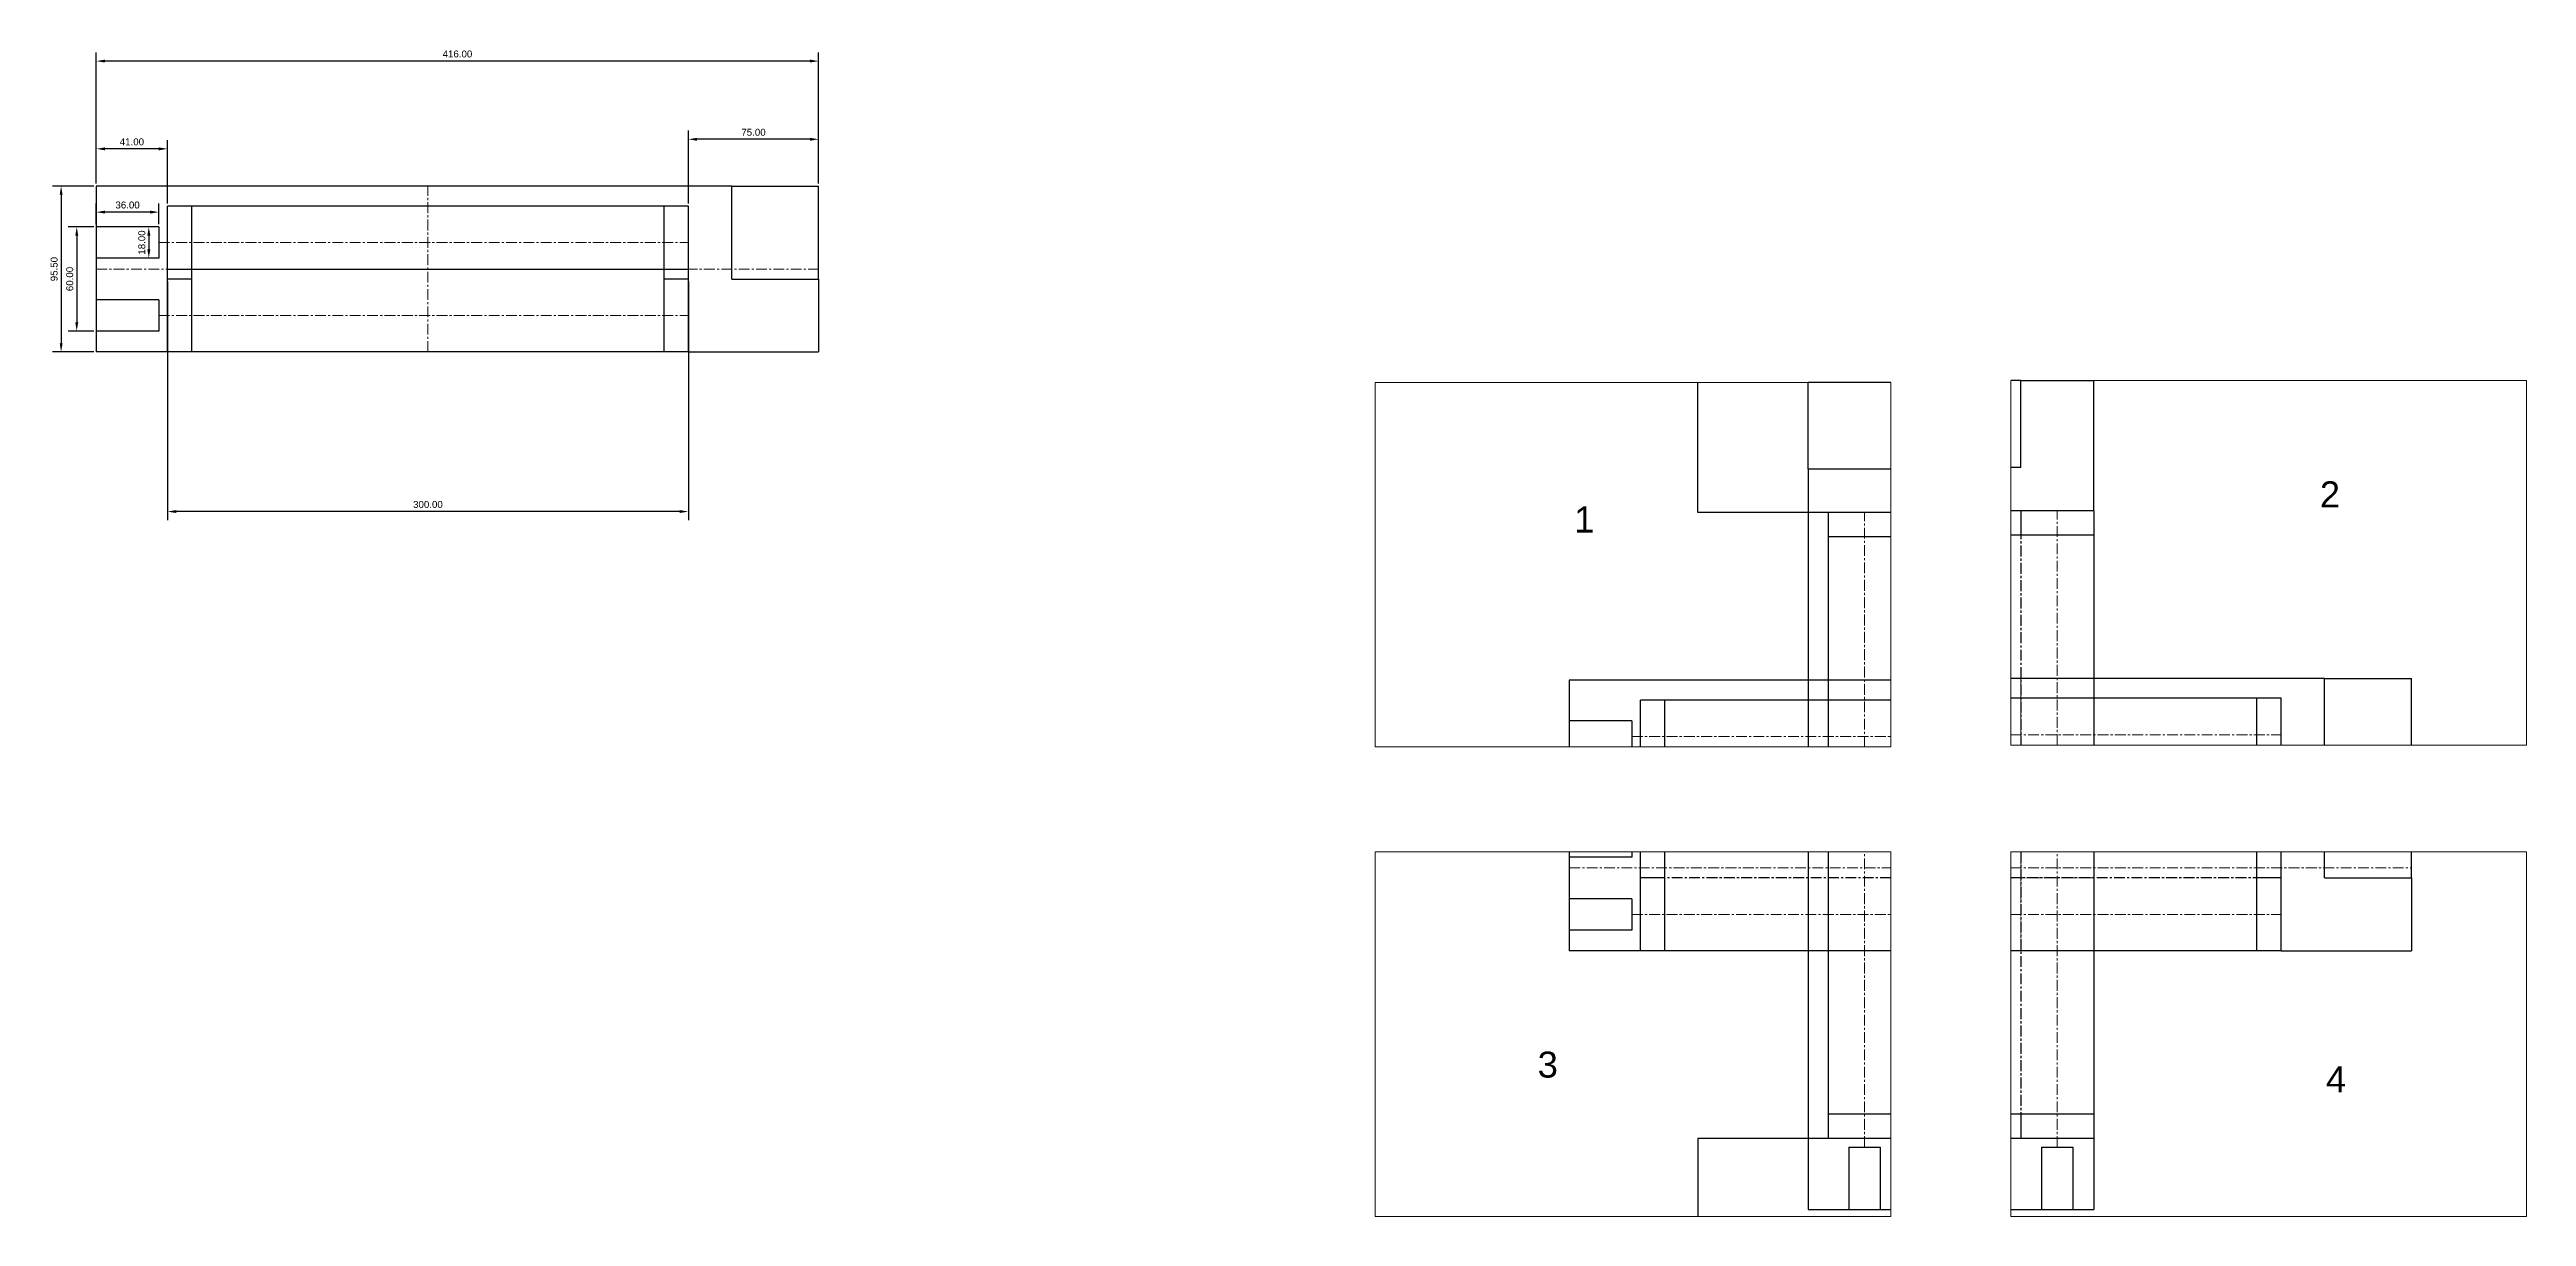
# Model space of a CAD drawing. Header units: inches. Extents: x -2202 to 2020, y -1586 to 1671.
# Drawn here: x 593 to 2020, y -1586 to -914 of the extents above; entities that cross this region are included whole.
import ezdxf

# ---------------------------------------------------------------- set-up
doc = ezdxf.new("R2010")
doc.units = ezdxf.units.IN
doc.header["$LTSCALE"] = 5
doc.header["$MEASUREMENT"] = 0
doc.linetypes.add('CENTER', pattern=[2, 1.25, -0.25, 0.25, -0.25])
doc.styles.get("Standard").update_dxf_attribs({"font": 'arial.ttf'})
doc.dimstyles.get("Standard").update_dxf_attribs({"dimtxt": 4, "dimasz": 5, "dimexe": 5, "dimexo": 1.5, "dimgap": 2, "dimtad": 1, "dimtoh": 1, "dimzin": 0, "dimdsep": 46, "dimtxsty": 'Standard', "dimcen": 0, "dimadec": 0, "dimazin": 0, "dimtfac": 1, "dimtofl": 0, "dimtmove": 0, "dimatfit": 3, "dimfxl": 1, "dimtolj": 1, "dimtzin": 0, "dimarcsym": 0})

# ---------------------------------------------------------------- blocks, each defined once
blk = doc.blocks.new('*D135')
at = {"color": 0, "linetype": 'Continuous', "lineweight": -2, "transparency": 16777216}
for p, q in [((620.2, -1014.2), (620.2, -1002.2)), ((651.2, -1007.2), (625.2, -1007.2)), ((656.2, -1014.2), (656.2, -1002.2))]:
    blk.add_line(p, q, dxfattribs=at)
at = {"color": 0, "linetype": 'Continuous', "lineweight": 25, "transparency": 16777216}
for points in [[(625.2, -1006.3), (625.2, -1008), (620.2, -1007.2)], [(651.2, -1006.3), (651.2, -1008), (656.2, -1007.2)]]:
    blk.add_solid(points, dxfattribs=at)
at = {"layer": 'Defpoints', "color": 0, "linetype": 'Continuous', "lineweight": 25, "transparency": 16777216}
for p in [(620.2, -1007.2), (620.2, -1015.7), (656.2, -1015.7)]:
    blk.add_point(p, dxfattribs=at)
at = {"color": 0, "linetype": 'Continuous', "lineweight": 0, "transparency": 16777216, "insert": (638.2, -1003.1), "char_height": 4, "attachment_point": 5}
blk.add_mtext('\\A1;36.00', dxfattribs=at)
blk = doc.blocks.new('*D136')
at = {"color": 0, "linetype": 'Continuous', "lineweight": -2, "transparency": 16777216}
for p, q in [((618.7, -1015.7), (603.9, -1015.7)), ((608.9, -1020.7), (608.9, -1070.7)), ((618.7, -1075.7), (603.9, -1075.7))]:
    blk.add_line(p, q, dxfattribs=at)
at = {"color": 0, "linetype": 'Continuous', "lineweight": 25, "transparency": 16777216}
for points in [[(608.1, -1020.7), (609.8, -1020.7), (608.9, -1015.7)], [(608.1, -1070.7), (609.8, -1070.7), (608.9, -1075.7)]]:
    blk.add_solid(points, dxfattribs=at)
at = {"layer": 'Defpoints', "color": 0, "linetype": 'Continuous', "lineweight": 25, "transparency": 16777216}
for p in [(620.2, -1015.7), (608.9, -1075.7), (620.2, -1075.7)]:
    blk.add_point(p, dxfattribs=at)
at = {"color": 0, "linetype": 'Continuous', "lineweight": 0, "transparency": 16777216, "insert": (604.9, -1045.7), "char_height": 4, "attachment_point": 5, "rotation": 90}
blk.add_mtext('\\A1;60.00', dxfattribs=at)
blk = doc.blocks.new('*D137')
at = {"color": 0, "linetype": 'Continuous', "lineweight": -2, "transparency": 16777216}
for p, q in [((618.7, -992.2), (594.9, -992.2)), ((599.9, -997.2), (599.9, -1082.7)), ((618.7, -1087.7), (594.9, -1087.7))]:
    blk.add_line(p, q, dxfattribs=at)
at = {"color": 0, "linetype": 'Continuous', "lineweight": 25, "transparency": 16777216}
for points in [[(599.1, -997.2), (600.8, -997.2), (599.9, -992.2)], [(599.1, -1082.7), (600.8, -1082.7), (599.9, -1087.7)]]:
    blk.add_solid(points, dxfattribs=at)
at = {"layer": 'Defpoints', "color": 0, "linetype": 'Continuous', "lineweight": 25, "transparency": 16777216}
for p in [(620.2, -992.2), (599.9, -1087.7), (620.2, -1087.7)]:
    blk.add_point(p, dxfattribs=at)
at = {"color": 0, "linetype": 'Continuous', "lineweight": 0, "transparency": 16777216, "insert": (595.9, -1040), "char_height": 4, "attachment_point": 5, "rotation": 90}
blk.add_mtext('\\A1;95.50', dxfattribs=at)
blk = doc.blocks.new('*D138')
at = {"color": 0, "linetype": 'Continuous', "lineweight": -2, "transparency": 16777216}
for p, q in [((661.2, -1047.2), (661.2, -1184.7)), ((961.2, -1047.2), (961.2, -1184.7)), ((956.2, -1179.7), (666.2, -1179.7))]:
    blk.add_line(p, q, dxfattribs=at)
at = {"color": 0, "linetype": 'Continuous', "lineweight": 25, "transparency": 16777216}
for points in [[(666.2, -1178.8), (666.2, -1180.5), (661.2, -1179.7)], [(956.2, -1178.8), (956.2, -1180.5), (961.2, -1179.7)]]:
    blk.add_solid(points, dxfattribs=at)
at = {"layer": 'Defpoints', "color": 0, "linetype": 'Continuous', "lineweight": 25, "transparency": 16777216}
for p in [(661.2, -1045.7), (961.2, -1045.7), (661.2, -1179.7)]:
    blk.add_point(p, dxfattribs=at)
at = {"color": 0, "linetype": 'Continuous', "lineweight": 0, "transparency": 16777216, "insert": (811.2, -1175.6), "char_height": 4, "attachment_point": 5}
blk.add_mtext('\\A1;300.00', dxfattribs=at)
blk = doc.blocks.new('*D139')
at = {"color": 0, "linetype": 'Continuous', "lineweight": -2, "transparency": 16777216}
for p, q in [((654.7, -1015.7), (645.4, -1015.7)), ((650.4, -1020.7), (650.4, -1028.7)), ((654.7, -1033.7), (645.4, -1033.7))]:
    blk.add_line(p, q, dxfattribs=at)
at = {"color": 0, "linetype": 'Continuous', "lineweight": 25, "transparency": 16777216}
for points in [[(649.6, -1020.7), (651.3, -1020.7), (650.4, -1015.7)], [(649.6, -1028.7), (651.3, -1028.7), (650.4, -1033.7)]]:
    blk.add_solid(points, dxfattribs=at)
at = {"layer": 'Defpoints', "color": 0, "linetype": 'Continuous', "lineweight": 25, "transparency": 16777216}
for p in [(656.2, -1015.7), (650.4, -1033.7), (656.2, -1033.7)]:
    blk.add_point(p, dxfattribs=at)
at = {"color": 0, "linetype": 'Continuous', "lineweight": 0, "transparency": 16777216, "insert": (646.4, -1024.7), "char_height": 4, "attachment_point": 5, "rotation": 90}
blk.add_mtext('\\A1;18.00', dxfattribs=at)
blk = doc.blocks.new('*D140')
at = {"color": 0, "linetype": 'Continuous', "lineweight": -2, "transparency": 16777216}
for p, q in [((620.2, -990.7), (620.2, -915.2)), ((1031.2, -920.2), (625.2, -920.2)), ((1036.2, -990.7), (1036.2, -915.2))]:
    blk.add_line(p, q, dxfattribs=at)
at = {"color": 0, "linetype": 'Continuous', "lineweight": 25, "transparency": 16777216}
for points in [[(625.2, -919.3), (625.2, -921), (620.2, -920.2)], [(1031.2, -919.3), (1031.2, -921), (1036.2, -920.2)]]:
    blk.add_solid(points, dxfattribs=at)
at = {"layer": 'Defpoints', "color": 0, "linetype": 'Continuous', "lineweight": 25, "transparency": 16777216}
for p in [(620.2, -920.2), (620.2, -992.2), (1036.2, -992.2)]:
    blk.add_point(p, dxfattribs=at)
at = {"color": 0, "linetype": 'Continuous', "lineweight": 0, "transparency": 16777216, "insert": (828.2, -916.1), "char_height": 4, "attachment_point": 5}
blk.add_mtext('\\A1;416.00', dxfattribs=at)
blk = doc.blocks.new('*D142')
at = {"color": 0, "linetype": 'Continuous', "lineweight": -2, "transparency": 16777216}
for p, q in [((620.2, -990.7), (620.2, -965.7)), ((661.2, -1002.2), (661.2, -965.7)), ((656.2, -970.7), (625.2, -970.7))]:
    blk.add_line(p, q, dxfattribs=at)
at = {"color": 0, "linetype": 'Continuous', "lineweight": 25, "transparency": 16777216}
for points in [[(625.2, -969.9), (625.2, -971.6), (620.2, -970.7)], [(656.2, -969.9), (656.2, -971.6), (661.2, -970.7)]]:
    blk.add_solid(points, dxfattribs=at)
at = {"layer": 'Defpoints', "color": 0, "linetype": 'Continuous', "lineweight": 25, "transparency": 16777216}
for p in [(620.2, -970.7), (620.2, -992.2), (661.2, -1003.7)]:
    blk.add_point(p, dxfattribs=at)
at = {"color": 0, "linetype": 'Continuous', "lineweight": 25, "transparency": 16777216, "insert": (640.7, -966.7), "char_height": 4, "attachment_point": 5}
blk.add_mtext('\\A1;41.00', dxfattribs=at)
blk = doc.blocks.new('*D154')
at = {"color": 0, "linetype": 'Continuous', "lineweight": -2, "transparency": 16777216}
for p, q in [((961.2, -1002.2), (961.2, -960.2)), ((1031.2, -965.2), (966.2, -965.2)), ((1036.2, -990.7), (1036.2, -960.2))]:
    blk.add_line(p, q, dxfattribs=at)
at = {"color": 0, "linetype": 'Continuous', "lineweight": 25, "transparency": 16777216}
for points in [[(966.2, -964.4), (966.2, -966.1), (961.2, -965.2)], [(1031.2, -964.4), (1031.2, -966.1), (1036.2, -965.2)]]:
    blk.add_solid(points, dxfattribs=at)
at = {"layer": 'Defpoints', "color": 0, "linetype": 'Continuous', "lineweight": 25, "transparency": 16777216}
for p in [(961.2, -965.2), (1036.2, -992.2), (961.2, -1003.7)]:
    blk.add_point(p, dxfattribs=at)
at = {"color": 0, "linetype": 'Continuous', "lineweight": 25, "transparency": 16777216, "insert": (998.7, -961.2), "char_height": 4, "attachment_point": 5}
blk.add_mtext('\\A1;75.00', dxfattribs=at)

msp = doc.modelspace()

# ---------------------------------------------------------------- linework, layer by layer
at = {"color": 18, "linetype": 'ByBlock', "lineweight": 30, "true_color": 0x000000}
for p, q in [((986.174, -992.241), (620.174, -992.241)), ((620.174, -992.241), (620.174, -1087.741)), ((986.174, -1045.741), (986.174, -992.241)), ((986.174, -992.241), (1036.174, -992.241)), ((1036.174, -1045.741), (1036.174, -992.241)), ((661.174, -1087.741), (661.174, -1003.741)), ((961.174, -1003.741), (661.174, -1003.741)), ((675.174, -1087.741), (675.174, -1003.741)), ((947.174, -1087.741), (947.174, -1003.741)), ((961.174, -1087.741), (961.174, -1003.741)), ((620.174, -1015.741), (620.174, -1033.741)), ((656.174, -1015.741), (620.174, -1015.741)), ((656.174, -1015.741), (656.174, -1033.741)), ((656.174, -1033.741), (620.174, -1033.741)), ((986.174, -1045.741), (1036.174, -1045.741)), ((1036.174, -1045.741), (1036.174, -1087.741)), ((620.174, -1057.741), (620.174, -1075.741)), ((656.174, -1057.741), (620.174, -1057.741)), ((656.174, -1057.741), (656.174, -1075.741)), ((656.174, -1075.741), (620.174, -1075.741)), ((661.174, -1087.741), (620.174, -1087.741)), ((961.174, -1087.741), (661.174, -1087.741)), ((961.174, -1087.741), (1036.174, -1087.741)), ((1606.058, -1155.247), (1606.058, -1105.247)), ((1653.808, -1105.247), (1606.058, -1105.247)), ((1728.558, -1104.247), (1722.808, -1104.247)), ((1728.558, -1154.247), (1728.558, -1104.247)), ((1728.558, -1104.247), (1770.558, -1104.247)), ((1770.558, -1179.247), (1770.558, -1104.247)), ((1653.808, -1155.247), (1606.058, -1155.247)), ((1606.058, -1155.247), (1606.058, -1315.247)), ((1728.558, -1154.247), (1722.808, -1154.247)), ((1653.808, -1180.247), (1617.558, -1180.247)), ((1617.558, -1180.247), (1617.558, -1315.247)), ((1770.558, -1179.247), (1722.808, -1179.247)), ((1770.558, -1179.247), (1770.558, -1314.247)), ((1653.808, -1194.247), (1617.558, -1194.247)), ((1770.558, -1193.247), (1722.808, -1193.247)), ((1653.808, -1276.747), (1468.558, -1276.747)), ((1468.558, -1276.747), (1468.558, -1315.247)), ((1903.558, -1275.747), (1722.808, -1275.747)), ((1903.558, -1314.247), (1903.558, -1275.747)), ((1903.558, -1275.747), (1953.558, -1275.747)), ((1953.558, -1314.247), (1953.558, -1275.747)), ((1653.808, -1288.247), (1509.558, -1288.247)), ((1509.558, -1315.247), (1509.558, -1288.247)), ((1523.558, -1315.247), (1523.558, -1288.247)), ((1878.558, -1287.247), (1722.808, -1287.247)), ((1864.558, -1314.247), (1864.558, -1287.247)), ((1878.558, -1314.247), (1878.558, -1287.247)), ((1468.558, -1300.247), (1468.558, -1315.247)), ((1504.558, -1300.247), (1468.558, -1300.247)), ((1504.558, -1300.247), (1504.558, -1315.247)), ((1468.558, -1375.747), (1468.558, -1378.747)), ((1468.558, -1375.747), (1468.558, -1432.747)), ((1504.558, -1378.747), (1468.558, -1378.747)), ((1504.558, -1375.747), (1504.558, -1378.747)), ((1509.558, -1432.747), (1509.558, -1375.747)), ((1523.558, -1432.747), (1523.558, -1375.747)), ((1606.058, -1375.747), (1606.058, -1581.747)), ((1617.558, -1375.747), (1617.558, -1540.747)), ((1770.558, -1375.747), (1770.558, -1540.747)), ((1864.558, -1432.747), (1864.558, -1375.747)), ((1878.558, -1432.747), (1878.558, -1375.747)), ((1903.558, -1390.747), (1903.558, -1375.747)), ((1953.558, -1390.747), (1953.558, -1375.747)), ((1903.558, -1390.747), (1953.558, -1390.747)), ((1953.558, -1390.747), (1953.558, -1432.747)), ((1468.558, -1402.747), (1468.558, -1420.747)), ((1504.558, -1402.747), (1468.558, -1402.747)), ((1504.558, -1402.747), (1504.558, -1420.747)), ((1504.558, -1420.747), (1468.558, -1420.747)), ((1509.558, -1432.747), (1468.558, -1432.747)), ((1653.808, -1432.747), (1509.558, -1432.747)), ((1878.558, -1432.747), (1722.808, -1432.747)), ((1878.558, -1432.747), (1953.558, -1432.747)), ((1653.808, -1526.747), (1617.558, -1526.747)), ((1770.558, -1526.747), (1722.808, -1526.747)), ((1653.808, -1540.747), (1617.558, -1540.747)), ((1629.558, -1545.747), (1647.558, -1545.747)), ((1629.558, -1545.747), (1629.558, -1581.747)), ((1647.558, -1545.747), (1647.558, -1581.747)), ((1770.558, -1540.747), (1722.808, -1540.747)), ((1740.558, -1545.747), (1758.558, -1545.747)), ((1740.558, -1545.747), (1740.558, -1581.747)), ((1758.558, -1545.747), (1758.558, -1581.747)), ((1770.558, -1540.747), (1770.558, -1581.747)), ((1606.058, -1581.747), (1653.808, -1581.747)), ((1629.558, -1581.747), (1647.558, -1581.747)), ((1722.808, -1581.747), (1770.558, -1581.747)), ((1740.558, -1581.747), (1758.558, -1581.747))]:
    msp.add_line(p, q, dxfattribs=at)
at = {"color": 85, "linetype": 'CENTER', "lineweight": 0, "true_color": 0x58ba48}
for p, q in [((811.174, -1087.741), (811.174, -992.241)), ((620.174, -1039.991), (1036.174, -1039.991)), ((1653.808, -1315.247), (1653.808, -1105.247)), ((1722.808, -1314.247), (1722.808, -1104.247)), ((1728.558, -1314.247), (1728.558, -1275.747)), ((1653.808, -1581.747), (1653.808, -1375.747)), ((1722.808, -1581.747), (1722.808, -1375.747)), ((1728.558, -1432.747), (1728.558, -1375.747)), ((1468.558, -1384.997), (1653.808, -1384.997)), ((1653.808, -1390.747), (1606.058, -1390.747)), ((1722.808, -1384.997), (1953.558, -1384.997)), ((1770.558, -1390.747), (1722.808, -1390.747))]:
    msp.add_line(p, q, dxfattribs=at)
at = {"color": 18, "linetype": 'CENTER', "lineweight": 20, "true_color": 0x000000}
for p, q in [((656.174, -1024.741), (961.174, -1024.741)), ((656.174, -1066.741), (961.174, -1066.741)), ((1638.558, -1315.247), (1638.558, -1180.247)), ((1749.558, -1314.247), (1749.558, -1179.247)), ((1504.558, -1309.247), (1653.808, -1309.247)), ((1722.808, -1308.247), (1878.558, -1308.247)), ((1638.558, -1545.747), (1638.558, -1375.747)), ((1749.558, -1545.747), (1749.558, -1375.747)), ((1504.558, -1411.747), (1653.808, -1411.747)), ((1722.808, -1411.747), (1878.558, -1411.747))]:
    msp.add_line(p, q, dxfattribs=at)
at = {"color": 152, "linetype": 'Continuous', "lineweight": 30, "true_color": 0x2776bb}
for p, q in [((661.174, -1039.991), (961.174, -1039.991)), ((1542.558, -1180.247), (1542.558, -1105.247)), ((1653.808, -1180.247), (1542.558, -1180.247)), ((1653.808, -1540.747), (1542.558, -1540.747)), ((1542.558, -1540.747), (1542.558, -1585.747))]:
    msp.add_line(p, q, dxfattribs=at)
at = {"color": 18, "linetype": 'Continuous', "lineweight": 30, "true_color": 0x000000}
for p, q in [((675.174, -1045.741), (661.174, -1045.741)), ((961.174, -1045.741), (947.174, -1045.741)), ((1728.558, -1179.247), (1728.558, -1193.247)), ((1523.558, -1390.747), (1509.558, -1390.747)), ((1878.558, -1390.747), (1864.558, -1390.747)), ((1728.558, -1526.747), (1728.558, -1540.747))]:
    msp.add_line(p, q, dxfattribs=at)
at = {"color": 240, "linetype": 'Continuous', "lineweight": 0, "true_color": 0xed1f24}
for p, q in [((1356.808, -1105.247), (1653.808, -1105.247)), ((1356.808, -1315.247), (1356.808, -1105.247)), ((1653.808, -1105.247), (1653.808, -1315.247)), ((1653.808, -1315.247), (1653.808, -1105.247)), ((1722.808, -1104.247), (1722.808, -1314.247)), ((1722.808, -1104.247), (2019.808, -1104.247)), ((1722.808, -1314.247), (1722.808, -1104.247)), ((2019.808, -1104.247), (2019.808, -1314.247)), ((1653.808, -1315.247), (1356.808, -1315.247)), ((1356.808, -1315.247), (1653.808, -1315.247)), ((2019.808, -1314.247), (1722.808, -1314.247)), ((1722.808, -1314.247), (2019.808, -1314.247)), ((1653.808, -1375.747), (1356.808, -1375.747)), ((1356.808, -1375.747), (1653.808, -1375.747)), ((1356.808, -1585.747), (1356.808, -1375.747)), ((1653.808, -1375.747), (1653.808, -1585.747)), ((1653.808, -1585.747), (1653.808, -1375.747)), ((1722.808, -1375.747), (1722.808, -1585.747)), ((2019.808, -1375.747), (1722.808, -1375.747)), ((1722.808, -1375.747), (2019.808, -1375.747)), ((1722.808, -1585.747), (1722.808, -1375.747)), ((2019.808, -1375.747), (2019.808, -1585.747)), ((1653.808, -1585.747), (1356.808, -1585.747)), ((2019.808, -1585.747), (1722.808, -1585.747))]:
    msp.add_line(p, q, dxfattribs=at)
at = {"color": 240, "linetype": 'CENTER', "lineweight": 30, "true_color": 0xed1f24}
for p, q in [((1728.558, -1179.247), (1728.558, -1314.247)), ((1728.558, -1375.747), (1728.558, -1540.747)), ((1653.808, -1390.747), (1509.558, -1390.747)), ((1878.558, -1390.747), (1722.808, -1390.747))]:
    msp.add_line(p, q, dxfattribs=at)

# ---------------------------------------------------------------- texts
at = {"linetype": 'ByBlock', "lineweight": 0, "char_height": 15, "attachment_point": 1}
for s, insert in [('2', (1900.808, -1162.247)), ('1', (1471.308, -1176.747)), ('3', (1450.308, -1490.747)), ('4', (1904.308, -1499.247))]:
    msp.add_mtext_dynamic_manual_height_columns(s, width=76.57058, gutter_width=1, heights=[0], dxfattribs=dict(at, insert=insert))

# ---------------------------------------------------------------- dimensions: what is measured, and where the dimension line sits
at = {"color": 240, "linetype": 'Continuous', "lineweight": 0, "true_color": 0xed1f24}
for base, p1, p2, picture, middle in [((620.174, -920.183), (1036.174, -992.241), (620.174, -992.241), '*D140', (828.174, -916.14)), ((620.174, -1007.183), (656.174, -1015.741), (620.174, -1015.741), '*D135', (638.174, -1003.139)), ((661.174, -1179.683), (961.174, -1045.741), (661.174, -1045.741), '*D138', (811.174, -1175.639))]:
    dim = msp.add_linear_dim(base=base, p1=p1, p2=p2, dimstyle='Standard', dxfattribs=at)
    dim.commit()
    dim.dimension.update_dxf_attribs({"geometry": picture, "text_midpoint": middle})
at = {"color": 152, "linetype": 'Continuous', "lineweight": 25, "true_color": 0x2776bb}
for base, p1, p2, picture, middle in [((620.174, -970.747), (661.174, -1003.741), (620.174, -992.241), '*D142', (640.674, -966.705)), ((961.174, -965.247), (1036.174, -992.241), (961.174, -1003.741), '*D154', (998.674, -961.205))]:
    dim = msp.add_linear_dim(base=base, p1=p1, p2=p2, dimstyle='Standard', dxfattribs=at)
    dim.commit()
    dim.dimension.update_dxf_attribs({"geometry": picture, "text_midpoint": middle})
at = {"color": 240, "linetype": 'Continuous', "lineweight": 0, "true_color": 0xed1f24}
for base, p1, p2, picture, middle in [((599.921, -1087.741), (620.174, -992.241), (620.174, -1087.741), '*D137', (595.879, -1039.991)), ((608.921, -1075.741), (620.174, -1015.741), (620.174, -1075.741), '*D136', (604.879, -1045.741)), ((650.421, -1033.741), (656.174, -1015.741), (656.174, -1033.741), '*D139', (646.379, -1024.741))]:
    dim = msp.add_linear_dim(base=base, p1=p1, p2=p2, angle=270, dimstyle='Standard', dxfattribs=at)
    dim.commit()
    dim.dimension.update_dxf_attribs({"geometry": picture, "text_midpoint": middle})

doc.saveas('drawing.dxf')
